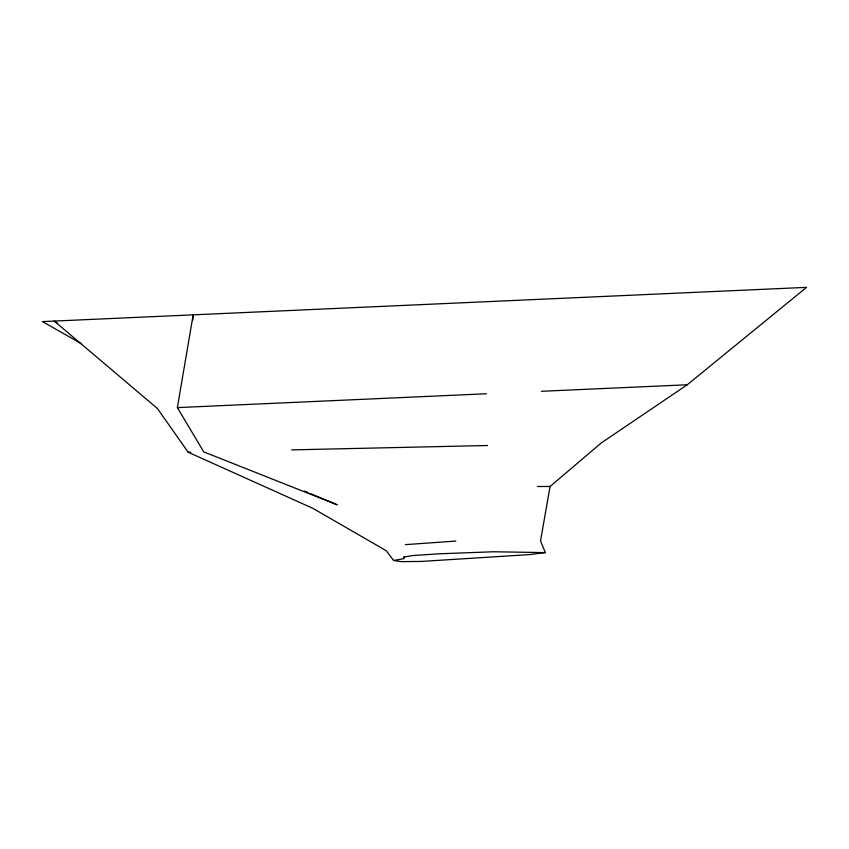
<?xml version="1.0" encoding="UTF-8"?>
<svg xmlns="http://www.w3.org/2000/svg" width="849" height="849" viewBox="0 0 849 849"><rect width="100%" height="100%" fill="white"/><g stroke="black" fill="none" stroke-linecap="round" stroke-linejoin="round"><path stroke-width="1.27" d="M192.787 320.126L193.179 314.852L177.367 407.616L203.707 451.859L337.202 504.805L310.437 493.577M81.493 343.749L42.45 321.601L806.55 287.355L687.244 384.767L601.272 442.955L550.067 486.477L540.516 540.94L545.376 552.603L529.691 554.577L421.412 561.433L401.354 561.645L393.618 560.489L386.263 550.725L312.814 508.318L188.16 452.209L157.426 408.507L54.23 321.071L57.615 323.172M393.618 560.489L404.05 558.568L403.678 557.093L412.455 555.586L438.392 553.835L493.365 551.765L545.376 552.603M403.646 557.231L404.527 557.05M405.408 544.644L455.796 541.057M177.367 407.616L486.424 393.766M541.482 391.293L687.244 384.767M188.16 452.209L190.792 452.146M291.663 449.885L487.623 445.502M537.396 486.509L550.067 486.477M304.356 491.019L308.007 492.558"/></g></svg>
